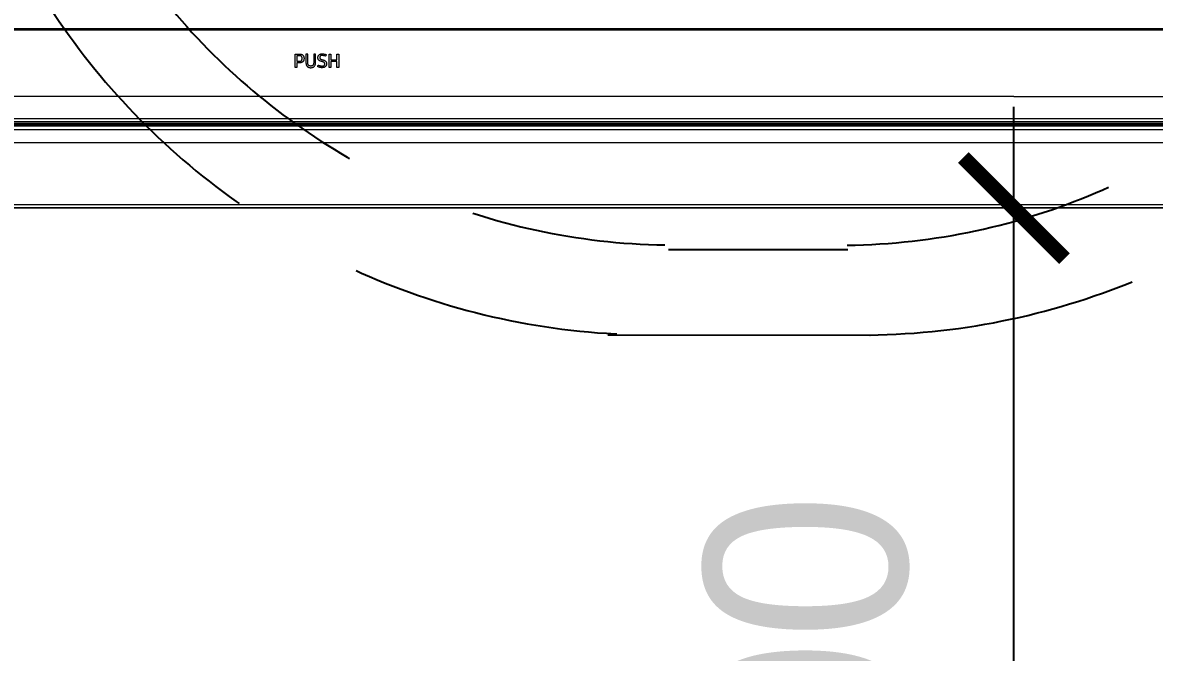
# Model space of a CAD drawing. Header units: inches. Extents: x 3778 to 56227, y -16914 to 35091.
# Drawn here: x 42390.2 to 42725.7, y -13210.8 to -13023.9 of the extents above; entities that cross this region are included whole.
import ezdxf

# ---------------------------------------------------------------- set-up
doc = ezdxf.new("R2010")
doc.units = ezdxf.units.IN
doc.header["$LTSCALE"] = 100
doc.header["$MEASUREMENT"] = 0
doc.header["$PDSIZE"] = 700.071425
doc.linetypes.add('DH-HID2', pattern=[1.2, 0.8, -0.4])
for name, color, linetype in [('2-con', 2, 'Continuous'), ('FU-FURM', 251, 'DH-HID2'), ('HAT', 8, 'Continuous')]:
    doc.layers.add(name, color=color, linetype=linetype)
doc.layers.add('mark-B', color=2, linetype='Continuous', lineweight=20)
doc.styles.add('HY 울릉도 L', font='')
doc.styles.get('HY 울릉도 L').set_extended_font_data('HY울릉도L')
doc.dimstyles.new('30', dxfattribs={"dimscale": 30, "dimtxt": 2, "dimasz": 1, "dimexe": 1, "dimexo": 1, "dimgap": 1, "dimtad": 1, "dimdec": 0, "dimrnd": 0.05, "dimdsep": 46, "dimlunit": 6, "dimtxsty": 'HY 울릉도 L', "dimblk": 'ARCHTICK', "dimcen": 2.5, "dimdle": 1, "dimclrd": 133, "dimclre": 133, "dimclrt": 30, "dimadec": 0, "dimazin": 0, "dimtfac": 1, "dimtdec": 0, "dimtix": 1, "dimtmove": 2, "dimatfit": 3, "dimldrblk": 'ARCHTICK', "dimfxl": 0, "dimlwd": -1, "dimlwe": -1, "dimarcsym": 0})

# ---------------------------------------------------------------- blocks, each defined once
blk = doc.blocks.new('cjscjdeh')
at = {"layer": 'FU-FURM', "color": 8}
for p, q in [((150424.68, 67752.61), (150477.77, 67752.55)), ((150406.66, 67727.25), (150484.59, 67727.15))]:
    blk.add_line(p, q, dxfattribs=at)
for centre, radius, start, end in [((150426.67, 67948.17), 194.25, 181.2146, 269.0908), ((150474.96, 67948.11), 194.25, 270.767, 358.6435), ((150420.33, 67940.87), 213.6, 181.2145, 269.0908), ((150481.27, 67940.8), 213.6, 270.767, 358.6433)]:
    blk.add_arc(centre, radius, start, end, dxfattribs=at)
blk = doc.blocks.new('무풍1WAY 대형')
at = {"layer": 'mark-B'}
for p, q in [((0, -25.23), (-523.58, -25.23)), ((-224.04, -24.74), (0, -24.74)), ((0, -24.74), (0, -24.38)), ((0, -25.23), (0, -24.74)), ((0, -24.74), (620.28, -24.74)), ((620.26, -25.23), (0, -25.23)), ((200.12, -41.71), (200.67, -41.71)), ((200.67, -43.49), (202.44, -43.49)), ((202.44, -41.71), (202.98, -41.71)), ((212.56, -43.57), (211.69, -43.57)), ((211.72, -43.08), (212.56, -43.08)), ((200.67, -45.7), (200.12, -45.7)), ((202.44, -43.98), (200.67, -43.98)), ((202.98, -45.7), (202.44, -45.7)), ((213.1, -45.7), (211.69, -45.7)), ((-486.45, -52.82), (486.43, -52.82)), ((486.43, -53.25), (-486.45, -53.25))]:
    blk.add_line(p, q, dxfattribs=at)
for points, knots in [([(-552.04, 0), (-460.03, 0), (-322.02, 0), (-184.01, 0), (-92.01, 0), (-46, 0), (0, 0)], [0, 0, 0, 0, 0.5, 0.75, 0.75, 1, 1, 1, 1]), ([(0, 0), (45.98, 0), (91.97, 0), (183.94, 0), (321.89, 0), (459.85, 0), (551.82, 0)], [0, 0, 0, 0, 0.25, 0.25, 0.5, 1, 1, 1, 1]), ([(-552.04, -0.02), (-506.03, -0.02), (-460.03, -0.02), (-368.03, -0.02), (-322.02, -0.02), (-230.02, -0.02), (-184.01, -0.02), (-92.01, -0.02), (-46, -0.02), (0, -0.02)], [0, 0, 0, 0, 0.25, 0.25, 0.5, 0.5, 0.75, 0.75, 1, 1, 1, 1]), ([(0, -1.05), (-46, -1.05), (-92.01, -1.04), (-184.01, -1.04), (-230.02, -1.04), (-322.02, -1.04), (-368.03, -1.04), (-460.03, -1.04), (-506.03, -1.05), (-552.04, -1.05)], [0, 0, 0, 0, 0.25, 0.25, 0.5, 0.5, 0.75, 0.75, 1, 1, 1, 1]), ([(0, -0.02), (45.98, -0.02), (91.97, -0.02), (183.94, -0.02), (229.92, -0.02), (321.89, -0.02), (367.88, -0.02), (459.85, -0.02), (505.83, -0.02), (551.82, -0.02)], [0, 0, 0, 0, 0.25, 0.25, 0.5, 0.5, 0.75, 0.75, 1, 1, 1, 1]), ([(0, -0.02), (0, -0.02), (0, -0.03), (0, -0.05), (0, -0.07), (0, -0.11), (0, -0.12), (0, -0.15), (0, -0.16), (0, -0.22), (0, -0.29), (0, -0.39), (0, -0.47), (0, -0.5), (0, -0.55), (0, -0.56), (0, -0.59), (0, -0.61), (0, -0.69), (0, -0.82), (0, -0.97), (0, -1.05)], [0, 0, 0, 0, 0.125, 0.125, 0.25, 0.25, 0.3125, 0.3125, 0.375, 0.375, 0.5, 0.625, 0.625, 0.6875, 0.6875, 0.71875, 0.71875, 0.75, 0.75, 0.875, 1, 1, 1, 1]), ([(551.82, -1.05), (505.83, -1.05), (459.85, -1.04), (367.88, -1.04), (321.89, -1.04), (229.92, -1.04), (183.94, -1.04), (91.97, -1.04), (45.98, -1.05), (0, -1.05)], [0, 0, 0, 0, 0.25, 0.25, 0.5, 0.5, 0.75, 0.75, 1, 1, 1, 1]), ([(0, -19.43), (0, -18.63), (0, -17.83), (0, -16.23), (0, -15.43), (0, -13.85), (0, -12.67), (0, -11.49), (0, -10.91), (0, -10.71), (0, -10.32), (0, -10.13), (0, -9.16), (0, -8.39), (0, -6.87), (0, -6.12), (0, -4.63), (0, -3.9), (0, -2.46), (0, -1.75), (0, -1.05)], [0, 0, 0, 0, 0.125, 0.125, 0.25, 0.25, 0.375, 0.4375, 0.4375, 0.46875, 0.46875, 0.5, 0.5, 0.625, 0.625, 0.75, 0.75, 0.875, 0.875, 1, 1, 1, 1]), ([(0, -19.43), (-92.01, -19.43), (-184.01, -19.43), (-322.02, -19.43), (-368.03, -19.43), (-437.03, -19.43), (-460.03, -19.43), (-506.03, -19.43), (-529.04, -19.43), (-552.04, -19.43)], [0, 0, 0, 0, 0.5, 0.5, 0.75, 0.75, 0.875, 0.875, 1, 1, 1, 1]), ([(551.82, -19.43), (528.82, -19.43), (505.83, -19.43), (459.85, -19.43), (436.86, -19.43), (367.88, -19.43), (321.89, -19.43), (183.94, -19.43), (91.97, -19.43), (0, -19.43)], [0, 0, 0, 0, 0.125, 0.125, 0.25, 0.25, 0.5, 0.5, 1, 1, 1, 1]), ([(-552.04, -23.18), (-529.04, -23.18), (-506.03, -23.18), (-460.03, -23.18), (-437.03, -23.18), (-368.03, -23.18), (-322.02, -23.18), (-184.01, -23.18), (-92.01, -23.18), (0, -23.18)], [0, 0, 0, 0, 0.125, 0.125, 0.25, 0.25, 0.5, 0.5, 1, 1, 1, 1]), ([(0, -23.18), (91.97, -23.18), (183.94, -23.18), (321.89, -23.18), (367.88, -23.18), (436.86, -23.18), (459.85, -23.18), (505.83, -23.18), (528.82, -23.18), (551.82, -23.18)], [0, 0, 0, 0, 0.5, 0.5, 0.75, 0.75, 0.875, 0.875, 1, 1, 1, 1]), ([(0, -23.18), (0, -23.25), (0, -23.32), (0, -23.47), (0, -23.54), (0, -23.68), (0, -23.75), (0, -23.88), (0, -23.94), (0, -24.05), (0, -24.11), (0, -24.2), (0, -24.24), (0, -24.3), (0, -24.33), (0, -24.36), (0, -24.37), (0, -24.38)], [0, 0, 0, 0, 0.125, 0.125, 0.25, 0.25, 0.375, 0.375, 0.5, 0.5, 0.625, 0.625, 0.75, 0.75, 0.875, 0.875, 1, 1, 1, 1]), ([(0, -24.38), (-92.01, -24.38), (-184.01, -24.38), (-322.02, -24.38), (-368.03, -24.38), (-437.03, -24.38), (-460.03, -24.38), (-506.03, -24.38), (-529.04, -24.38), (-552.04, -24.38)], [0, 0, 0, 0, 0.5, 0.5, 0.75, 0.75, 0.875, 0.875, 1, 1, 1, 1]), ([(547.71, -26.53), (502.06, -26.53), (456.42, -26.53), (365.14, -26.53), (319.49, -26.53), (228.21, -26.53), (182.56, -26.53), (91.28, -26.53), (45.63, -26.53), (-45.65, -26.53), (-91.3, -26.53), (-182.58, -26.53), (-273.87, -26.53), (-410.8, -26.53), (-502.08, -26.53), (-547.73, -26.53)], [0, 0, 0, 0, 0.125, 0.125, 0.25, 0.25, 0.375, 0.375, 0.5, 0.5, 0.625, 0.625, 0.75, 0.875, 1, 1, 1, 1]), ([(551.82, -24.38), (528.82, -24.38), (505.83, -24.38), (459.85, -24.38), (436.86, -24.38), (367.88, -24.38), (321.89, -24.38), (183.94, -24.38), (91.97, -24.38), (0, -24.38)], [0, 0, 0, 0, 0.125, 0.125, 0.25, 0.25, 0.5, 0.5, 1, 1, 1, 1]), ([(-0.01, -33.13), (45.63, -33.13), (96.47, -33.13), (147.3, -33.13), (152.49, -33.13)], [0, 0, 0, 0, 0.897881, 1, 1, 1, 1]), ([(152.49, -33.13), (192.95, -33.13), (238.1, -33.13), (283.26, -33.13), (287.97, -33.13)], [0, 0, 0, 0, 0.895754, 1, 1, 1, 1]), ([(203.98, -43.53), (203.93, -43.47), (203.89, -43.41), (203.85, -43.33), (203.85, -43.32), (203.83, -43.29), (203.82, -43.27), (203.81, -43.22), (203.79, -43.18), (203.78, -43.11), (203.77, -43.08), (203.76, -43.02), (203.76, -43.01), (203.76, -42.97), (203.75, -42.95), (203.75, -42.9), (203.75, -42.86), (203.75, -42.79), (203.75, -42.75), (203.76, -42.65), (203.77, -42.58), (203.79, -42.49), (203.79, -42.47), (203.8, -42.44), (203.82, -42.38), (203.85, -42.3), (203.9, -42.22), (203.93, -42.17), (203.95, -42.14), (203.96, -42.13), (204.01, -42.06), (204.06, -42.01), (204.13, -41.95), (204.14, -41.93), (204.17, -41.91), (204.19, -41.9), (204.23, -41.87), (204.26, -41.85), (204.36, -41.8), (204.42, -41.77), (204.52, -41.73), (204.56, -41.72), (204.63, -41.7), (204.66, -41.69), (204.77, -41.67), (204.84, -41.66), (204.95, -41.65), (204.98, -41.65), (205.06, -41.65), (205.09, -41.65), (205.2, -41.65), (205.27, -41.65), (205.38, -41.66), (205.42, -41.67), (205.49, -41.68), (205.6, -41.69), (205.7, -41.72), (205.77, -41.74)], [0, 0, 0, 0, 0.0625, 0.0625, 0.078125, 0.078125, 0.09375, 0.09375, 0.125, 0.125, 0.15625, 0.15625, 0.171875, 0.171875, 0.1875, 0.1875, 0.21875, 0.21875, 0.25, 0.25, 0.3125, 0.3125, 0.328125, 0.328125, 0.34375, 0.375, 0.40625, 0.421875, 0.421875, 0.4375, 0.4375, 0.5, 0.5, 0.515625, 0.515625, 0.53125, 0.53125, 0.5625, 0.5625, 0.625, 0.625, 0.65625, 0.65625, 0.6875, 0.6875, 0.75, 0.75, 0.78125, 0.78125, 0.8125, 0.8125, 0.875, 0.875, 0.90625, 0.90625, 0.9375, 1, 1, 1, 1]), ([(205.63, -44.3), (205.6, -44.27), (205.57, -44.25), (205.51, -44.2), (205.48, -44.18), (205.43, -44.15), (205.41, -44.15), (205.37, -44.13), (205.36, -44.12), (205.3, -44.1), (205.27, -44.09), (205.21, -44.07), (205.19, -44.07), (205.17, -44.06), (205.16, -44.06), (205.16, -44.06), (205.14, -44.05), (205.09, -44.04), (204.97, -44.01), (204.84, -43.97), (204.75, -43.94), (204.71, -43.93), (204.69, -43.93), (204.64, -43.91), (204.6, -43.9), (204.49, -43.86), (204.42, -43.83), (204.32, -43.78), (204.28, -43.76), (204.24, -43.73), (204.22, -43.72), (204.19, -43.7), (204.17, -43.69), (204.09, -43.64), (204.03, -43.59), (203.98, -43.53)], [0, 0, 0, 0, 0.0625, 0.0625, 0.125, 0.125, 0.15625, 0.15625, 0.1875, 0.1875, 0.25, 0.25, 0.28125, 0.28125, 0.289062, 0.289062, 0.296875, 0.3125, 0.375, 0.5, 0.53125, 0.53125, 0.5625, 0.5625, 0.625, 0.625, 0.75, 0.75, 0.8125, 0.8125, 0.84375, 0.84375, 0.875, 0.875, 1, 1, 1, 1]), ([(204.49, -42.29), (204.46, -42.32), (204.43, -42.35), (204.39, -42.39), (204.38, -42.41), (204.36, -42.44), (204.35, -42.46), (204.32, -42.51), (204.31, -42.55), (204.29, -42.63), (204.29, -42.67), (204.28, -42.73), (204.28, -42.75), (204.28, -42.78), (204.28, -42.79), (204.28, -42.81), (204.29, -42.82), (204.29, -42.87), (204.3, -42.91), (204.32, -42.96), (204.33, -42.99), (204.34, -43.02), (204.35, -43.04), (204.35, -43.05), (204.38, -43.09), (204.4, -43.12), (204.43, -43.15)], [0, 0, 0, 0, 0.125, 0.125, 0.1875, 0.1875, 0.25, 0.25, 0.375, 0.375, 0.5, 0.5, 0.5625, 0.5625, 0.59375, 0.59375, 0.625, 0.625, 0.75, 0.75, 0.8125, 0.84375, 0.84375, 0.875, 0.875, 1, 1, 1, 1]), ([(204.43, -43.15), (204.45, -43.18), (204.48, -43.21), (204.54, -43.25), (204.58, -43.27), (204.63, -43.3), (204.65, -43.31), (204.68, -43.32), (204.7, -43.33), (204.75, -43.35), (204.79, -43.36), (204.84, -43.38), (204.86, -43.39), (204.89, -43.39), (204.89, -43.39), (204.9, -43.4), (204.91, -43.4), (204.96, -43.41), (205.08, -43.45), (205.21, -43.48), (205.31, -43.51), (205.34, -43.52), (205.34, -43.52), (205.36, -43.53), (205.37, -43.53), (205.42, -43.54), (205.46, -43.55), (205.56, -43.59), (205.64, -43.62), (205.74, -43.67), (205.77, -43.69), (205.82, -43.71), (205.84, -43.72), (205.87, -43.74), (205.89, -43.76), (205.94, -43.79), (205.97, -43.81), (206.02, -43.86), (206.05, -43.89), (206.08, -43.92)], [0, 0, 0, 0, 0.0625, 0.0625, 0.125, 0.125, 0.15625, 0.15625, 0.1875, 0.1875, 0.25, 0.25, 0.28125, 0.28125, 0.289062, 0.289062, 0.296875, 0.3125, 0.375, 0.5, 0.53125, 0.53125, 0.546875, 0.546875, 0.5625, 0.5625, 0.625, 0.625, 0.75, 0.75, 0.8125, 0.8125, 0.84375, 0.84375, 0.875, 0.875, 0.9375, 0.9375, 1, 1, 1, 1]), ([(206.17, -42.43), (206.04, -42.36), (205.91, -42.3), (205.7, -42.22), (205.63, -42.2), (205.53, -42.18), (205.47, -42.17), (205.42, -42.16), (205.38, -42.15), (205.36, -42.15), (205.27, -42.14), (205.2, -42.13), (205.09, -42.13), (205.05, -42.13), (205, -42.14), (204.98, -42.14), (204.94, -42.14), (204.92, -42.14), (204.87, -42.15), (204.83, -42.15), (204.76, -42.17), (204.72, -42.18), (204.67, -42.2), (204.66, -42.2), (204.62, -42.22), (204.6, -42.23), (204.55, -42.25), (204.52, -42.27), (204.49, -42.29)], [0, 0, 0, 0, 0.25, 0.25, 0.375, 0.375, 0.4375, 0.46875, 0.46875, 0.5, 0.5, 0.625, 0.625, 0.6875, 0.6875, 0.71875, 0.71875, 0.75, 0.75, 0.8125, 0.8125, 0.875, 0.875, 0.90625, 0.90625, 0.9375, 0.9375, 1, 1, 1, 1]), ([(205.77, -41.74), (205.82, -41.75), (205.87, -41.77), (205.98, -41.8), (206.02, -41.82), (206.12, -41.86), (206.17, -41.88), (206.26, -41.93), (206.31, -41.96), (206.35, -41.98)], [0, 0, 0, 0, 0.25, 0.25, 0.5, 0.5, 0.75, 0.75, 1, 1, 1, 1]), ([(206.35, -41.98), (206.35, -41.98), (206.35, -41.98), (206.35, -41.99), (206.35, -41.99), (206.35, -41.99), (206.35, -41.99), (206.35, -41.99), (206.35, -42), (206.34, -42.02), (206.33, -42.05), (206.3, -42.11), (206.26, -42.21), (206.22, -42.3), (206.2, -42.36), (206.18, -42.4), (206.18, -42.41), (206.17, -42.42), (206.17, -42.42), (206.17, -42.43)], [0, 0, 0, 0, 0.000977, 0.000977, 0.001953, 0.003906, 0.007812, 0.015625, 0.03125, 0.0625, 0.125, 0.25, 0.5, 0.75, 0.875, 0.9375, 0.96875, 0.96875, 1, 1, 1, 1]), ([(207.39, -42.03), (207.32, -42.1), (207.26, -42.18), (207.2, -42.28), (207.19, -42.31), (207.17, -42.35), (207.16, -42.37), (207.13, -42.44), (207.11, -42.49), (207.08, -42.58), (207.07, -42.63), (207.05, -42.7), (207.05, -42.72), (207.04, -42.77), (207.04, -42.79), (207.02, -42.92), (207.02, -43.01), (207.02, -43.11)], [0, 0, 0, 0, 0.25, 0.25, 0.3125, 0.3125, 0.375, 0.375, 0.5, 0.5, 0.625, 0.625, 0.6875, 0.6875, 0.75, 0.75, 1, 1, 1, 1]), ([(208.43, -41.64), (208.34, -41.64), (208.24, -41.65), (208.12, -41.67), (208.1, -41.67), (208.05, -41.68), (207.98, -41.69), (207.87, -41.73), (207.78, -41.76), (207.72, -41.79), (207.69, -41.8), (207.65, -41.82), (207.63, -41.84), (207.53, -41.9), (207.46, -41.96), (207.39, -42.03)], [0, 0, 0, 0, 0.25, 0.25, 0.3125, 0.3125, 0.375, 0.5, 0.625, 0.625, 0.6875, 0.6875, 0.75, 0.75, 1, 1, 1, 1]), ([(207.56, -43.13), (207.56, -43.07), (207.56, -43.01), (207.57, -42.88), (207.58, -42.82), (207.6, -42.74), (207.6, -42.73), (207.61, -42.69), (207.62, -42.68), (207.63, -42.63), (207.64, -42.6), (207.67, -42.55), (207.68, -42.52), (207.71, -42.48), (207.72, -42.46), (207.73, -42.44), (207.74, -42.42), (207.79, -42.36), (207.84, -42.32), (207.9, -42.27), (207.92, -42.26), (207.94, -42.25), (207.98, -42.22), (208.03, -42.2), (208.07, -42.19), (208.09, -42.18), (208.12, -42.17), (208.13, -42.17), (208.18, -42.16), (208.21, -42.15), (208.31, -42.14), (208.37, -42.13), (208.43, -42.13)], [0, 0, 0, 0, 0.125, 0.125, 0.25, 0.25, 0.28125, 0.28125, 0.3125, 0.3125, 0.375, 0.375, 0.4375, 0.4375, 0.46875, 0.46875, 0.5, 0.5, 0.625, 0.625, 0.65625, 0.65625, 0.6875, 0.75, 0.75, 0.78125, 0.78125, 0.8125, 0.8125, 0.875, 0.875, 1, 1, 1, 1]), ([(209.48, -42.03), (209.41, -41.96), (209.34, -41.9), (209.23, -41.84), (209.21, -41.82), (209.17, -41.8), (209.11, -41.77), (209, -41.73), (208.91, -41.7), (208.81, -41.68), (208.77, -41.67), (208.62, -41.65), (208.53, -41.64), (208.43, -41.64)], [0, 0, 0, 0, 0.25, 0.25, 0.3125, 0.3125, 0.375, 0.5, 0.625, 0.625, 0.75, 0.75, 1, 1, 1, 1]), ([(208.43, -42.13), (208.5, -42.13), (208.56, -42.14), (208.65, -42.15), (208.68, -42.16), (208.73, -42.17), (208.75, -42.17), (208.78, -42.18), (208.79, -42.19), (208.87, -42.21), (208.92, -42.24), (208.99, -42.29), (209, -42.3), (209.03, -42.32), (209.06, -42.35), (209.1, -42.4), (209.13, -42.44), (209.15, -42.46), (209.16, -42.48), (209.18, -42.52), (209.2, -42.55), (209.22, -42.6), (209.23, -42.63), (209.25, -42.69), (209.26, -42.72), (209.28, -42.82), (209.29, -42.88), (209.3, -43.01), (209.31, -43.07), (209.31, -43.13)], [0, 0, 0, 0, 0.125, 0.125, 0.1875, 0.1875, 0.21875, 0.21875, 0.25, 0.25, 0.375, 0.375, 0.40625, 0.40625, 0.4375, 0.5, 0.53125, 0.53125, 0.5625, 0.5625, 0.625, 0.625, 0.6875, 0.6875, 0.75, 0.75, 0.875, 0.875, 1, 1, 1, 1]), ([(209.85, -43.11), (209.85, -43.06), (209.85, -43.01), (209.84, -42.92), (209.84, -42.87), (209.83, -42.77), (209.82, -42.72), (209.8, -42.65), (209.8, -42.63), (209.78, -42.58), (209.78, -42.55), (209.74, -42.44), (209.7, -42.35), (209.64, -42.24), (209.63, -42.22), (209.6, -42.18), (209.59, -42.16), (209.54, -42.1), (209.51, -42.06), (209.48, -42.03)], [0, 0, 0, 0, 0.125, 0.125, 0.25, 0.25, 0.375, 0.375, 0.4375, 0.4375, 0.5, 0.5, 0.75, 0.75, 0.8125, 0.8125, 0.875, 0.875, 1, 1, 1, 1]), ([(210.76, -45.35), (210.71, -45.3), (210.67, -45.25), (210.62, -45.17), (210.6, -45.14), (210.57, -45.09), (210.55, -45.06), (210.51, -44.97), (210.49, -44.9), (210.46, -44.78), (210.45, -44.71), (210.44, -44.63), (210.44, -44.62), (210.43, -44.58), (210.43, -44.57), (210.43, -44.52), (210.42, -44.49), (210.42, -44.42), (210.42, -44.39), (210.42, -44.32), (210.43, -44.29), (210.43, -44.19), (210.44, -44.13), (210.46, -44.03), (210.46, -44), (210.48, -43.94), (210.49, -43.91), (210.52, -43.81), (210.54, -43.75), (210.59, -43.66), (210.6, -43.64), (210.64, -43.58), (210.66, -43.55), (210.72, -43.48), (210.76, -43.43), (210.83, -43.36), (210.86, -43.34), (210.9, -43.31), (210.91, -43.3), (210.94, -43.28), (211.01, -43.24), (211.08, -43.2), (211.17, -43.17), (211.2, -43.15), (211.27, -43.13), (211.3, -43.13), (211.39, -43.1), (211.46, -43.09), (211.56, -43.08), (211.61, -43.08), (211.66, -43.08), (211.69, -43.08), (211.7, -43.08), (211.71, -43.08), (211.72, -43.08), (211.72, -43.08)], [0, 0, 0, 0, 0.0625, 0.0625, 0.09375, 0.09375, 0.125, 0.125, 0.1875, 0.1875, 0.25, 0.25, 0.265625, 0.265625, 0.28125, 0.28125, 0.3125, 0.3125, 0.34375, 0.34375, 0.375, 0.375, 0.4375, 0.4375, 0.46875, 0.46875, 0.5, 0.5, 0.5625, 0.5625, 0.59375, 0.59375, 0.625, 0.625, 0.6875, 0.6875, 0.71875, 0.71875, 0.734375, 0.734375, 0.75, 0.8125, 0.8125, 0.84375, 0.84375, 0.875, 0.875, 0.9375, 0.9375, 0.96875, 0.984375, 0.992187, 0.996094, 0.996094, 1, 1, 1, 1]), ([(211.69, -43.57), (211.64, -43.57), (211.6, -43.57), (211.52, -43.58), (211.5, -43.59), (211.45, -43.6), (211.41, -43.61), (211.36, -43.63), (211.33, -43.65), (211.32, -43.65), (211.3, -43.67), (211.24, -43.7), (211.2, -43.74), (211.17, -43.78)], [0, 0, 0, 0, 0.25, 0.25, 0.375, 0.375, 0.5, 0.625, 0.625, 0.6875, 0.6875, 0.75, 1, 1, 1, 1]), ([(203.85, -45.51), (203.85, -45.51), (203.85, -45.51), (203.85, -45.51), (203.85, -45.51), (203.85, -45.51), (203.85, -45.51), (203.86, -45.5), (203.86, -45.5), (203.86, -45.49), (203.87, -45.47), (203.88, -45.44), (203.91, -45.38), (203.94, -45.28), (203.98, -45.19), (204.01, -45.12), (204.02, -45.09), (204.03, -45.08), (204.03, -45.07), (204.04, -45.06)], [0, 0, 0, 0, 0.000488, 0.000488, 0.000977, 0.001953, 0.003906, 0.007813, 0.015625, 0.03125, 0.0625, 0.125, 0.25, 0.5, 0.75, 0.875, 0.9375, 0.9375, 1, 1, 1, 1]), ([(204.43, -45.7), (204.33, -45.67), (204.23, -45.65), (204.04, -45.59), (203.95, -45.55), (203.85, -45.51)], [0, 0, 0, 0, 0.5, 0.5, 1, 1, 1, 1]), ([(204.04, -45.06), (204.16, -45.11), (204.29, -45.15), (204.48, -45.2), (204.54, -45.22), (204.67, -45.24), (204.74, -45.25), (204.87, -45.27), (204.94, -45.27), (205.02, -45.28), (205.04, -45.28), (205.07, -45.28), (205.09, -45.28), (205.14, -45.27), (205.17, -45.27), (205.24, -45.26), (205.27, -45.26), (205.34, -45.24), (205.37, -45.23), (205.44, -45.21), (205.47, -45.2), (205.51, -45.17), (205.53, -45.16), (205.55, -45.15), (205.57, -45.14), (205.58, -45.13)], [0, 0, 0, 0, 0.25, 0.25, 0.375, 0.375, 0.5, 0.5, 0.625, 0.625, 0.65625, 0.65625, 0.6875, 0.6875, 0.75, 0.75, 0.8125, 0.8125, 0.875, 0.875, 0.9375, 0.9375, 0.96875, 0.96875, 1, 1, 1, 1]), ([(205.97, -45.46), (205.86, -45.55), (205.75, -45.61), (205.61, -45.67), (205.59, -45.67), (205.56, -45.68), (205.51, -45.7), (205.46, -45.71), (205.36, -45.73), (205.3, -45.74), (205.2, -45.75), (205.17, -45.76), (205.1, -45.76), (205.06, -45.76), (204.96, -45.76), (204.9, -45.76), (204.69, -45.74), (204.56, -45.72), (204.43, -45.7)], [0, 0, 0, 0, 0.25, 0.25, 0.28125, 0.28125, 0.3125, 0.375, 0.375, 0.5, 0.5, 0.5625, 0.5625, 0.625, 0.625, 0.75, 0.75, 1, 1, 1, 1]), ([(205.58, -45.13), (205.61, -45.1), (205.64, -45.07), (205.67, -45.04), (205.68, -45.03), (205.69, -45.01), (205.69, -45.01), (205.71, -44.98), (205.72, -44.95), (205.74, -44.9), (205.75, -44.87), (205.75, -44.86), (205.76, -44.85), (205.77, -44.8), (205.77, -44.76), (205.77, -44.7), (205.77, -44.68), (205.77, -44.65), (205.77, -44.63), (205.76, -44.57), (205.75, -44.53), (205.74, -44.48), (205.73, -44.46), (205.71, -44.42), (205.69, -44.37), (205.65, -44.33), (205.63, -44.3)], [0, 0, 0, 0, 0.125, 0.125, 0.15625, 0.15625, 0.1875, 0.1875, 0.25, 0.3125, 0.34375, 0.34375, 0.375, 0.375, 0.5, 0.5, 0.5625, 0.5625, 0.625, 0.625, 0.75, 0.75, 0.8125, 0.8125, 0.875, 1, 1, 1, 1]), ([(206.08, -43.92), (206.12, -43.97), (206.16, -44.03), (206.21, -44.12), (206.23, -44.16), (206.25, -44.22), (206.26, -44.26), (206.29, -44.36), (206.3, -44.43), (206.31, -44.53), (206.31, -44.57), (206.31, -44.64), (206.31, -44.67), (206.3, -44.78), (206.3, -44.85), (206.28, -44.93), (206.27, -44.95), (206.26, -44.98), (206.26, -45), (206.24, -45.05), (206.22, -45.12), (206.18, -45.2), (206.15, -45.24), (206.13, -45.27), (206.12, -45.28), (206.07, -45.36), (206.02, -45.41), (205.97, -45.46)], [0, 0, 0, 0, 0.125, 0.125, 0.1875, 0.1875, 0.25, 0.25, 0.375, 0.375, 0.4375, 0.4375, 0.5, 0.5, 0.625, 0.625, 0.65625, 0.65625, 0.6875, 0.6875, 0.75, 0.8125, 0.84375, 0.84375, 0.875, 0.875, 1, 1, 1, 1]), ([(211.69, -45.7), (211.61, -45.7), (211.52, -45.69), (211.42, -45.68), (211.39, -45.67), (211.35, -45.66), (211.29, -45.65), (211.19, -45.62), (211.11, -45.59), (211.05, -45.56), (211.03, -45.55), (210.99, -45.53), (210.97, -45.52), (210.88, -45.47), (210.82, -45.41), (210.76, -45.35)], [0, 0, 0, 0, 0.25, 0.25, 0.3125, 0.3125, 0.375, 0.5, 0.625, 0.625, 0.6875, 0.6875, 0.75, 0.75, 1, 1, 1, 1]), ([(211.17, -43.78), (211.13, -43.82), (211.1, -43.86), (211.07, -43.94), (211.06, -43.96), (211.04, -44), (211.04, -44.01), (211.03, -44.04), (211.03, -44.05), (211.01, -44.12), (211, -44.17), (210.99, -44.25), (210.99, -44.28), (210.99, -44.33), (210.99, -44.36), (210.99, -44.44), (210.99, -44.5), (211, -44.6), (211.01, -44.66), (211.03, -44.72), (211.03, -44.74), (211.04, -44.76), (211.05, -44.78), (211.06, -44.81), (211.07, -44.84), (211.11, -44.91), (211.14, -44.96), (211.17, -45)], [0, 0, 0, 0, 0.125, 0.125, 0.1875, 0.1875, 0.21875, 0.21875, 0.25, 0.25, 0.375, 0.375, 0.4375, 0.4375, 0.5, 0.5, 0.625, 0.625, 0.75, 0.75, 0.78125, 0.78125, 0.8125, 0.8125, 0.875, 0.875, 1, 1, 1, 1]), ([(211.17, -45), (211.19, -45.02), (211.22, -45.04), (211.25, -45.07), (211.27, -45.08), (211.28, -45.09), (211.33, -45.12), (211.38, -45.15), (211.45, -45.17), (211.47, -45.18), (211.52, -45.19), (211.54, -45.19), (211.62, -45.2), (211.67, -45.21), (211.72, -45.21)], [0, 0, 0, 0, 0.125, 0.1875, 0.1875, 0.25, 0.25, 0.5, 0.5, 0.625, 0.625, 0.75, 0.75, 1, 1, 1, 1])]:
    blk.add_open_spline(points, degree=3, knots=knots, dxfattribs=at)
for points, degree in [([(0, 0), (0, -0.02)], 1), ([(0, -23.18), (0, -21.92), (0, -20.66), (0, -19.43)], 3), ([(547.71, -25.68), (-0.01, -25.67), (-547.73, -25.68)], 2), ([(-0.01, -33.13), (-35.54, -33.13), (-71.06, -33.13), (-106.59, -33.13)], 3), ([(287.97, -33.13), (292.62, -33.13), (297.27, -33.13), (301.91, -33.13)], 3), ([(200.12, -45.7), (200.12, -44.9), (200.12, -44.1), (200.12, -43.31), (200.12, -42.51), (200.12, -41.71)], 5), ([(200.67, -41.71), (200.67, -42.07), (200.67, -42.42), (200.67, -42.78), (200.67, -43.13), (200.67, -43.49)], 5), ([(202.44, -43.49), (202.44, -43.13), (202.44, -42.78), (202.44, -42.42), (202.44, -42.07), (202.44, -41.71)], 5), ([(202.98, -41.71), (202.98, -42.51), (202.98, -43.31), (202.98, -44.1), (202.98, -44.9), (202.98, -45.7)], 5), ([(207.02, -43.11), (207.02, -43.12), (207.02, -43.13), (207.02, -43.13)], 3), ([(207.02, -43.13), (207.02, -43.99), (207.02, -44.84), (207.02, -45.7)], 3), ([(207.56, -45.7), (207.56, -44.84), (207.56, -43.99), (207.56, -43.13)], 3), ([(209.31, -43.13), (209.31, -43.99), (209.31, -44.84), (209.31, -45.7)], 3), ([(209.85, -45.7), (209.85, -44.83), (209.85, -43.97), (209.85, -43.11)], 3), ([(212.56, -43.08), (212.56, -42.8), (212.56, -42.53), (212.56, -42.26), (212.56, -41.99), (212.56, -41.71)], 5), ([(212.56, -41.71), (212.74, -41.71), (212.92, -41.71), (213.1, -41.71)], 3), ([(212.56, -45.21), (212.56, -44.66), (212.56, -44.11), (212.56, -43.57)], 3), ([(213.1, -41.71), (213.1, -42.51), (213.1, -43.31), (213.1, -44.1), (213.1, -44.9), (213.1, -45.7)], 5), ([(200.67, -43.98), (200.67, -44.32), (200.67, -44.67), (200.67, -45.01), (200.67, -45.35), (200.67, -45.7)], 5), ([(202.44, -45.7), (202.44, -45.35), (202.44, -45.01), (202.44, -44.67), (202.44, -44.32), (202.44, -43.98)], 5), ([(207.02, -45.7), (207.2, -45.7), (207.38, -45.7), (207.56, -45.7)], 3), ([(209.31, -45.7), (209.49, -45.7), (209.67, -45.7), (209.85, -45.7)], 3), ([(211.72, -45.21), (212, -45.21), (212.28, -45.21), (212.56, -45.21)], 3)]:
    blk.add_open_spline(points, degree=degree, dxfattribs=at)
blk = doc.blocks.new('dpdjzjs')
at = {"layer": 'mark-B', "rotation": 180}
blk.add_blockref('무풍1WAY 대형', (178654.91, 88751.49), dxfattribs=at)
blk = doc.blocks.new('_ArchTick')
at = {"color": 0, "linetype": 'ByBlock', "const_width": 0.15}
blk.add_lwpolyline([(-0.5, -0.5), (0.5, 0.5)], dxfattribs=at)
blk = doc.blocks.new('*D380')
at = {"layer": 'Defpoints', "color": 0}
for p in [(42684.05, -13078.95), (42684.05, -13078.95), (42684.05, -13378.95)]:
    blk.add_point(p, dxfattribs=at)
at = {"layer": 'HAT', "color": 133}
for p, q in [((42684.05, -13408.95), (42684.05, -13048.95)), ((42714.05, -13078.95), (42714.05, -13078.95)), ((42714.05, -13378.95), (42714.05, -13378.95))]:
    blk.add_line(p, q, dxfattribs=at)
at = {"layer": 'HAT', "color": 133, "xscale": 30, "yscale": 30, "zscale": 30}
for p, rotation in [((42684.05, -13078.95), 90), ((42684.05, -13378.95), 270)]:
    blk.add_blockref('_ArchTick', p, dxfattribs=dict(at, rotation=rotation))
at = {"layer": 'HAT', "color": 30, "insert": (42622.71, -13228.95), "char_height": 60, "attachment_point": 5, "rotation": 90, "style": 'HY 울릉도 L'}
blk.add_mtext('300', dxfattribs=at)

msp = doc.modelspace()

# ---------------------------------------------------------------- block references
msp.add_blockref('cjscjdeh', (-107842.97, -80843.84))
at = {"layer": '2-con'}
msp.add_blockref('dpdjzjs', (-135970.86, -101830.44), dxfattribs=at)

# ---------------------------------------------------------------- dimensions: what is measured, and where the dimension line sits
at = {"layer": 'HAT'}
dim = msp.add_linear_dim(base=(42684.05, -13078.95), p1=(42684.05, -13378.95), p2=(42684.05, -13078.95), angle=90, dimstyle='30', override={"dimfxl": 1.25, "dimarcsym": 2}, dxfattribs=at)
dim.commit()
dim.dimension.update_dxf_attribs({"geometry": '*D380', "text_midpoint": (42622.71, -13228.95)})

doc.saveas('drawing.dxf')
